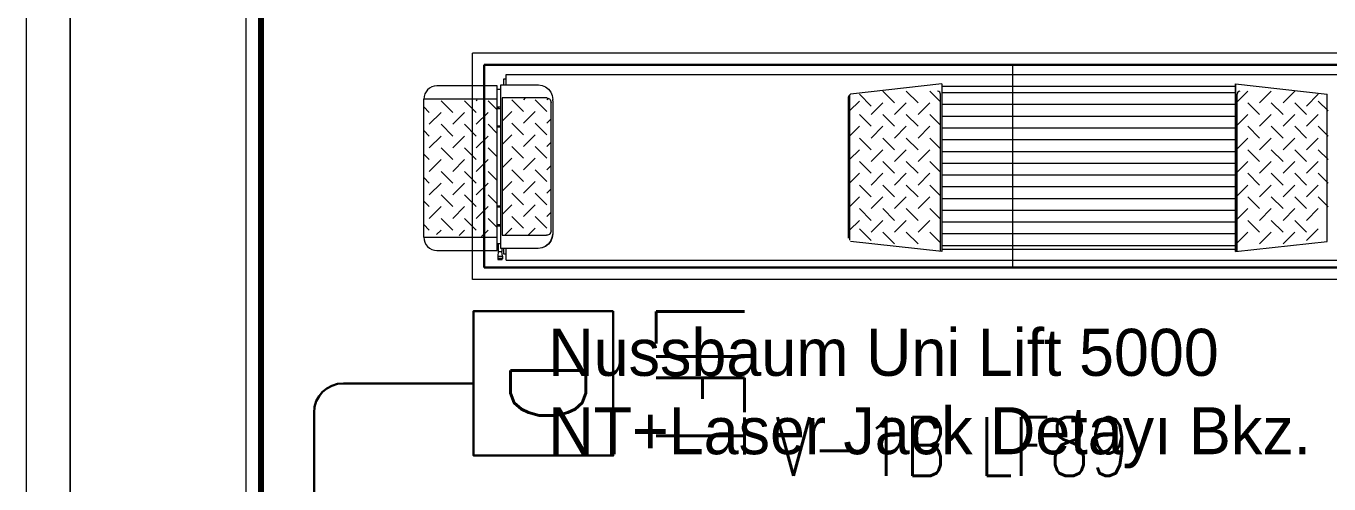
# Model space of a CAD drawing. Header units: metres. Extents: x -13621 to 152406, y -16073 to 22221.
# Drawn here: x 860 to 1303.7, y 1853.5 to 2009.3 of the extents above; entities that cross this region are included whole.
import ezdxf

# ---------------------------------------------------------------- set-up
doc = ezdxf.new("R2010")
doc.units = ezdxf.units.M
doc.header["$LTSCALE"] = 100
doc.header["$MEASUREMENT"] = 0
doc.linetypes.add('DOT2', pattern=[0.125, 0, -0.125])
doc.linetypes.add('HIDDEN', pattern=[0.375, 0.25, -0.125])
doc.layers.get('0').update_dxf_attribs({"color": 9, "lineweight": 9})
for name, color, linetype, lineweight in [('00', 9, 'Continuous', 9), ('05', 9, 'Continuous', 9), ('06D', 9, 'Continuous', 9), ('20', 9, 'DOT2', 9), ('32-ekipman', 9, 'Continuous', 9), ('Data  Tavan', 170, 'Continuous', 30), ('E-DATA LIFT PRIZI', 7, 'Continuous', 30), ('E-YAZI', 7, 'Continuous', 30)]:
    doc.layers.add(name, color=color, linetype=linetype, lineweight=lineweight)
doc.styles.add('E-YAZI', font='txttw.shx')
doc.styles.add('HAS50', font='GOTHIC.TTF', dxfattribs={"height": 100})

# ---------------------------------------------------------------- blocks, each defined once
blk = doc.blocks.new('E-DATA LIFT PRIZI')
at = {"layer": 'E-DATA LIFT PRIZI', "color": 2}
blk.add_line((0, 0), (0, 41.99), dxfattribs=at)
blk.add_lwpolyline([(-24.58, 89.56), (24.58, 89.56), (24.58, 41.99), (-24.58, 41.99)], close=True, dxfattribs=at)
at = {"layer": 'E-DATA LIFT PRIZI', "color": 2, "style": 'E-YAZI', "width": 0.7}
blk.add_text('LIFT', height=30, dxfattribs=at).set_placement((-28.02, 104.21))
at = {"layer": 'E-DATA LIFT PRIZI', "color": 2, "style": 'E-YAZI'}
blk.add_text('D', height=25.6, dxfattribs=at).set_placement((-8.79, 54.59))
blk = doc.blocks.new('p-işyeri')
at = {"color": 0, "const_width": 2}
blk.add_lwpolyline([(200, 0), (200, 700), (-200, 700), (-200, 0)], close=True, dxfattribs=at)
blk = doc.blocks.new('p-birim')
blk.add_lwpolyline([(0, 0), (1, 0), (1, 1), (0, 1)], close=True)
blk = doc.blocks.new('A$C0BA12839')
for p, q in [((256.01, 556.16), (256.01, 531.27)), ((256.01, 556.16), (303.01, 556.16)), ((258.42, 554.26), (260.32, 556.16)), ((266.42, 554.26), (268.32, 556.16)), ((274.42, 554.26), (276.32, 556.16)), ((284.32, 556.16), (282.42, 554.26)), ((290.42, 554.26), (292.32, 556.16)), ((298.42, 554.26), (300.32, 556.16)), ((303.01, 531.27), (303.01, 556.16)), ((251.51, 551.66), (251.51, 531.16)), ((258.42, 550.26), (256.9, 551.78)), ((258.42, 546.26), (262.42, 550.26)), ((266.42, 550.26), (262.42, 554.26)), ((266.42, 546.26), (270.42, 550.26)), ((274.42, 550.26), (270.42, 554.26)), ((274.42, 546.26), (278.42, 550.26)), ((282.42, 550.26), (278.42, 554.26)), ((286.42, 550.26), (282.42, 546.26)), ((290.42, 550.26), (286.42, 554.26)), ((290.42, 546.26), (294.42, 550.26)), ((298.42, 550.26), (294.42, 554.26)), ((298.42, 546.26), (302.42, 550.26)), ((307.51, 531.27), (307.51, 551.66)), ((266.42, 542.26), (262.42, 546.26)), ((274.42, 542.26), (270.42, 546.26)), ((282.42, 542.26), (278.42, 546.26)), ((290.42, 542.26), (286.42, 546.26)), ((298.42, 542.26), (294.42, 546.26)), ((258.42, 542.26), (256.56, 544.11)), ((258.42, 538.26), (262.42, 542.26)), ((266.42, 538.26), (270.42, 542.26)), ((274.42, 538.26), (278.42, 542.26)), ((286.42, 542.26), (282.42, 538.26)), ((290.42, 538.26), (294.42, 542.26)), ((298.42, 538.26), (302.42, 542.26)), ((266.42, 534.26), (262.42, 538.26)), ((274.42, 534.26), (270.42, 538.26)), ((282.42, 534.26), (278.42, 538.26)), ((290.42, 534.26), (286.42, 538.26)), ((298.42, 534.26), (294.42, 538.26)), ((302.72, 537.96), (302.42, 538.26)), ((258.42, 534.26), (256.23, 536.45)), ((259.32, 531.16), (262.42, 534.26)), ((267.32, 531.16), (270.42, 534.26)), ((275.32, 531.16), (278.42, 534.26)), ((286.42, 534.26), (283.32, 531.16)), ((291.32, 531.16), (294.42, 534.26)), ((299.32, 531.16), (302.42, 534.26)), ((248.24, 528.1), (248.24, 30.68)), ((248.24, 528.1), (252.18, 528.1)), ((248.42, 530.78), (248.42, 529.59)), ((249.61, 530.98), (248.62, 530.98)), ((249.61, 529.39), (248.62, 529.39)), ((248.82, 529.59), (248.82, 530.78)), ((249.61, 530.98), (249.61, 529.39)), ((251.1, 530.78), (249.61, 530.98)), ((249.61, 529.39), (251.1, 529.58)), ((250.2, 528.1), (250.2, 528.89)), ((250.2, 528.89), (252.19, 528.89)), ((253.78, 530.78), (251.1, 530.78)), ((251.1, 530.78), (251.1, 529.58)), ((252.19, 529.58), (251.1, 529.58)), ((251.51, 531.16), (307.51, 531.16)), ((252.18, 517.22), (252.19, 529.95)), ((252.19, 529.95), (307.86, 529.93)), ((253.78, 529.95), (253.78, 531.16)), ((256.66, 529.5), (256.65, 514.33)), ((303.39, 529.48), (256.66, 529.5)), ((259.05, 526.2), (256.66, 528.6)), ((259.74, 529.95), (259.74, 531.16)), ((260.34, 530.78), (259.74, 530.78)), ((260.34, 531.16), (260.34, 529.95)), ((267.01, 526.2), (263.7, 529.5)), ((266.3, 531.16), (266.3, 529.95)), ((266.6, 530.77), (266.3, 530.77)), ((266.6, 529.95), (266.6, 531.16)), ((274.96, 526.19), (271.66, 529.5)), ((282.91, 526.19), (279.61, 529.49)), ((290.87, 526.18), (287.57, 529.49)), ((293.44, 529.93), (293.45, 531.16)), ((293.74, 530.76), (293.45, 530.76)), ((293.74, 529.93), (293.74, 531.16)), ((298.82, 526.18), (295.52, 529.49)), ((299.71, 529.93), (299.71, 531.16)), ((300.31, 530.76), (299.71, 530.76)), ((300.3, 529.93), (300.31, 531.16)), ((303.38, 514.26), (303.39, 529.48)), ((306.27, 529.93), (306.27, 531.05)), ((307.51, 531.16), (307.51, 531.25)), ((307.86, 529.93), (307.85, 517.11)), ((307.86, 528.86), (309.85, 528.86)), ((307.86, 528.07), (311.37, 528.07)), ((309.85, 528.86), (309.85, 528.07)), ((311.37, 528.1), (311.37, 28.1)), ((259.05, 522.22), (263.03, 526.2)), ((267, 522.22), (270.98, 526.19)), ((274.96, 522.22), (278.94, 526.19)), ((286.89, 526.19), (282.91, 522.21)), ((290.86, 522.21), (294.84, 526.18)), ((298.82, 522.2), (302.8, 526.18)), ((259.05, 518.25), (256.66, 520.64)), ((267, 518.24), (263.03, 522.22)), ((274.96, 518.24), (270.98, 522.22)), ((282.91, 518.24), (278.93, 522.21)), ((290.86, 518.23), (286.89, 522.21)), ((298.82, 518.23), (294.84, 522.21)), ((303.38, 521.61), (302.79, 522.2)), ((252.35, 515.96), (252.18, 517.22)), ((259.05, 514.27), (263.02, 518.24)), ((267, 514.27), (270.98, 518.24)), ((274.95, 514.26), (278.93, 518.24)), ((286.89, 518.23), (282.91, 514.26)), ((290.86, 514.25), (294.84, 518.23)), ((298.81, 514.25), (302.79, 518.23)), ((256.69, 514), (256.65, 514.33)), ((302.38, 512.2), (257.15, 512.24)), ((258.14, 512.82), (301.89, 512.79)), ((264.48, 512.81), (263.02, 514.27)), ((272.43, 512.81), (270.98, 514.26)), ((280.38, 512.8), (278.93, 514.26)), ((288.34, 512.8), (286.88, 514.26)), ((296.29, 512.8), (294.84, 514.25)), ((302.38, 512.2), (302.88, 512.22)), ((303.28, 513.76), (302.79, 514.25)), ((304.17, 512.38), (302.88, 512.22))]:
    blk.add_line(p, q)
at = {"ltscale": 2}
for p, q in [((251.16, 379.66), (254.59, 410.8)), ((304.28, 411.16), (255.04, 411.16)), ((303.62, 411.66), (255.7, 411.66)), ((258.4, 411.16), (261.75, 407.81)), ((266.4, 411.16), (269.75, 407.81)), ((274.4, 411.16), (277.75, 407.81)), ((282.4, 411.16), (285.75, 407.81)), ((290.4, 411.16), (293.75, 407.81)), ((298.96, 411.16), (302.3, 407.81)), ((308.16, 379.66), (304.73, 410.8)), ((254.87, 403.81), (258.87, 407.81)), ((257.75, 403.81), (261.75, 399.81)), ((261.75, 403.81), (265.75, 407.81)), ((265.75, 403.81), (269.75, 399.81)), ((269.75, 403.81), (273.75, 407.81)), ((273.75, 403.81), (277.75, 399.81)), ((277.75, 403.81), (281.75, 407.81)), ((281.75, 403.81), (285.75, 399.81)), ((285.75, 403.81), (289.75, 407.81)), ((289.75, 403.81), (293.75, 399.81)), ((293.75, 403.81), (297.75, 407.81)), ((297.75, 403.81), (301.75, 399.81)), ((300.63, 403.81), (304.63, 407.81)), ((253.75, 395.81), (257.75, 399.81)), ((261.75, 395.81), (265.75, 399.81)), ((269.75, 395.81), (273.75, 399.81)), ((277.75, 395.81), (281.75, 399.81)), ((285.75, 395.81), (289.75, 399.81)), ((293.75, 395.81), (297.75, 399.81)), ((301.75, 395.81), (305.75, 399.81)), ((257.75, 395.81), (261.75, 391.81)), ((265.75, 395.81), (269.75, 391.81)), ((273.75, 395.81), (277.75, 391.81)), ((281.75, 395.81), (285.75, 391.81)), ((289.75, 395.81), (293.75, 391.81)), ((297.75, 395.81), (301.75, 391.81)), ((253.75, 387.81), (257.75, 391.81)), ((261.75, 387.81), (265.75, 391.81)), ((269.75, 387.81), (273.75, 391.81)), ((277.75, 387.81), (281.75, 391.81)), ((285.75, 387.81), (289.75, 391.81)), ((293.75, 387.81), (297.75, 391.81)), ((301.75, 387.81), (305.75, 391.81)), ((257.75, 387.81), (261.75, 383.81)), ((265.75, 387.81), (269.75, 383.81)), ((273.75, 387.81), (277.75, 383.81)), ((281.75, 387.81), (285.75, 383.81)), ((289.75, 387.81), (293.75, 383.81)), ((297.75, 387.81), (301.75, 383.81)), ((254.21, 380.27), (257.75, 383.81)), ((262.1, 380.16), (265.75, 383.81)), ((270.1, 380.16), (273.75, 383.81)), ((278.1, 380.16), (281.75, 383.81)), ((286.1, 380.16), (289.75, 383.81)), ((294.1, 380.16), (297.75, 383.81)), ((302.1, 380.16), (305.75, 383.81)), ((308.16, 379.66), (251.16, 379.66)), ((251.21, 380.16), (304.66, 380.16)), ((251.96, 379.66), (251.96, 279.67)), ((253.11, 279.67), (253.11, 379.66)), ((257.11, 279.67), (257.11, 379.66)), ((261.11, 279.67), (261.11, 379.66)), ((265.11, 279.67), (265.11, 379.66)), ((269.11, 279.67), (269.11, 379.66)), ((273.11, 279.67), (273.11, 379.66)), ((277.11, 279.67), (277.11, 379.66)), ((281.11, 279.67), (281.11, 379.66)), ((285.11, 279.67), (285.11, 379.66)), ((289.11, 279.67), (289.11, 379.66)), ((293.11, 279.67), (293.11, 379.66)), ((297.11, 279.67), (297.11, 379.66)), ((301.11, 279.67), (301.11, 379.66)), ((305.11, 279.67), (305.11, 379.66)), ((307.36, 379.66), (307.36, 279.67)), ((251.16, 279.67), (308.16, 279.67)), ((251.16, 279.67), (254.59, 248.53)), ((308.16, 279.67), (251.16, 279.67)), ((308.16, 279.67), (304.73, 248.53)), ((251.21, 279.17), (304.66, 279.17)), ((254.21, 279.06), (257.75, 275.52)), ((257.75, 271.52), (261.75, 275.52)), ((262.1, 279.17), (265.75, 275.52)), ((265.75, 271.52), (269.75, 275.52)), ((270.1, 279.17), (273.75, 275.52)), ((273.75, 271.52), (277.75, 275.52)), ((278.1, 279.17), (281.75, 275.52)), ((281.75, 271.52), (285.75, 275.52)), ((286.1, 279.17), (289.75, 275.52)), ((289.75, 271.52), (293.75, 275.52)), ((294.1, 279.17), (297.75, 275.52)), ((297.75, 271.52), (301.75, 275.52)), ((302.1, 279.17), (305.75, 275.52)), ((253.75, 271.52), (257.75, 267.52)), ((261.75, 271.52), (265.75, 267.52)), ((269.75, 271.52), (273.75, 267.52)), ((277.75, 271.52), (281.75, 267.52)), ((285.75, 271.52), (289.75, 267.52)), ((293.75, 271.52), (297.75, 267.52)), ((301.75, 271.52), (305.75, 267.52)), ((257.75, 263.52), (261.75, 267.52)), ((265.75, 263.52), (269.75, 267.52)), ((273.75, 263.52), (277.75, 267.52)), ((281.75, 263.52), (285.75, 267.52)), ((289.75, 263.52), (293.75, 267.52)), ((297.75, 263.52), (301.75, 267.52)), ((253.75, 263.52), (257.75, 259.52)), ((261.75, 263.52), (265.75, 259.52)), ((269.75, 263.52), (273.75, 259.52)), ((277.75, 263.52), (281.75, 259.52)), ((285.75, 263.52), (289.75, 259.52)), ((293.75, 263.52), (297.75, 259.52)), ((301.75, 263.52), (305.75, 259.52)), ((257.75, 255.52), (261.75, 259.52)), ((265.75, 255.52), (269.75, 259.52)), ((273.75, 255.52), (277.75, 259.52)), ((281.75, 255.52), (285.75, 259.52)), ((289.75, 255.52), (293.75, 259.52)), ((297.75, 255.52), (301.75, 259.52)), ((254.87, 255.52), (258.87, 251.52)), ((261.75, 255.52), (265.75, 251.52)), ((269.75, 255.52), (273.75, 251.52)), ((277.75, 255.52), (281.75, 251.52)), ((285.75, 255.52), (289.75, 251.52)), ((293.75, 255.52), (297.75, 251.52)), ((300.63, 255.52), (304.63, 251.52)), ((266.4, 248.17), (269.75, 251.52)), ((274.4, 248.17), (277.75, 251.52)), ((282.4, 248.17), (285.75, 251.52)), ((290.4, 248.17), (293.75, 251.52)), ((298.96, 248.17), (302.3, 251.52))]:
    blk.add_line(p, q, dxfattribs=at)
for points in [[(257.15, 512.24), (255.86, 512.41), (254.66, 512.9), (253.63, 513.68), (252.84, 514.69), (252.35, 515.87), (252.18, 517.14)], [(257.15, 512.24), (255.86, 512.49), (254.66, 512.98), (253.63, 513.76), (252.84, 514.78), (252.35, 515.96)], [(307.85, 517.11), (307.68, 515.84), (307.19, 514.66), (306.4, 513.65), (305.37, 512.87), (304.17, 512.38)], [(258.14, 512.82), (257.81, 512.85), (257.5, 512.96), (257.21, 513.14), (256.98, 513.37), (256.8, 513.65), (256.69, 513.96), (256.65, 514.29)], [(258.14, 512.86), (257.81, 512.9), (257.5, 513), (257.21, 513.18), (256.98, 513.41), (256.8, 513.69), (256.69, 514)], [(303.38, 514.26), (303.34, 513.94), (303.23, 513.63), (303.05, 513.35), (302.82, 513.11), (302.53, 512.94), (302.22, 512.83), (301.89, 512.79)], [(254.59, 248.53), (304.73, 248.53)]]:
    blk.add_lwpolyline(points)
for centre, radius, start, end in [((256.01, 551.66), 4.5, 90, 180), ((303.01, 551.66), 4.5, 0, 90), ((248.62, 530.78), 0.199, 0, 179.9716), ((248.62, 529.59), 0.199, 179.9716, 0)]:
    blk.add_arc(centre, radius, start, end)
for centre, radius, start, end in [((284.9, 386.39), 31.45, 50.9109, 53.4671), ((304.66, 381.16), 1, 270, 0), ((304.66, 278.17), 1, 360, 90)]:
    blk.add_arc(centre, radius, start, end, dxfattribs=at)
blk = doc.blocks.new('p-lift_')
at = {"lineweight": 0}
for p, q in [((-4400, -1480), (0, -1480)), ((0, -1480), (0, -2250)), ((-5230, -2250), (0, -2250))]:
    blk.add_line(p, q, dxfattribs=at)
at = {"linetype": 'ByBlock', "lineweight": 30}
for p, q in [((-4440, -1520), (-40, -1520)), ((-40, -2210), (-40, -1520)), ((-5190, -2210), (-40, -2210))]:
    blk.add_line(p, q, dxfattribs=at)
at = {"linetype": 'ByBlock', "lineweight": 0}
blk.add_line((-1840, -2210), (-1840, -1520), dxfattribs=at)
at = {"xscale": 10, "yscale": 10, "zscale": 10, "rotation": 270}
blk.add_blockref('A$C0BA12839', (-5396, 936.6), dxfattribs=at)
blk = doc.blocks.new('2.bod.Mimari')
at = {"layer": '00'}
blk.add_lwpolyline([(875, -6230), (860, -6230), (860, -6950), (875, -6950)], close=True, dxfattribs=at)
at = {"layer": '20', "linetype": 'HIDDEN'}
blk.add_lwpolyline([(940, -6950), (1560, -6950), (1560, -6230), (940, -6230)], close=True, dxfattribs=at)
at = {"layer": '05', "xscale": 60, "yscale": 500}
blk.add_blockref('p-birim', (875, -6950), dxfattribs=at)
at = {"layer": '06D', "color": 89, "linetype": 'HIDDEN', "true_color": 0x2e4d23, "rotation": 90}
blk.add_blockref('p-işyeri', (1640, -6790), dxfattribs=at)
at = {"layer": '32-ekipman', "xscale": 0.1, "yscale": 0.1, "zscale": 0.1, "rotation": 180}
blk.add_blockref('p-lift_', (1012, -6854.88), dxfattribs=at)
at = {"layer": '32-ekipman', "insert": (1037.86, -6723.7), "char_height": 16, "width": 309.6842, "attachment_point": 1, "style": 'HAS50'}
blk.add_mtext('Nussbaum Uni Lift 5000 NT+Laser Jack Detayı Bkz.', dxfattribs=at)

msp = doc.modelspace()

# ---------------------------------------------------------------- linework, layer by layer
at = {"layer": 'Data  Tavan'}
for p, q in [((970.43, 1887.74), (968.07, 1887.74)), ((958.07, 1808.45), (958.07, 1877.74))]:
    msp.add_line(p, q, dxfattribs=at)
msp.add_arc((968.07, 1877.74), 10, 90, 180, dxfattribs=at)

# ---------------------------------------------------------------- block references
msp.add_blockref('2.bod.Mimari', (0, 8630))
at = {"layer": 'E-DATA LIFT PRIZI', "color": 1, "rotation": 270}
msp.add_blockref('E-DATA LIFT PRIZI', (970.43, 1887.74), dxfattribs=at)

# ---------------------------------------------------------------- texts
at = {"layer": 'E-YAZI', "color": 6, "style": 'E-YAZI', "width": 0.8}
msp.add_text('V-1B LF89', height=20, dxfattribs=at).set_placement((1115.21, 1856.23))

doc.saveas('drawing.dxf')
